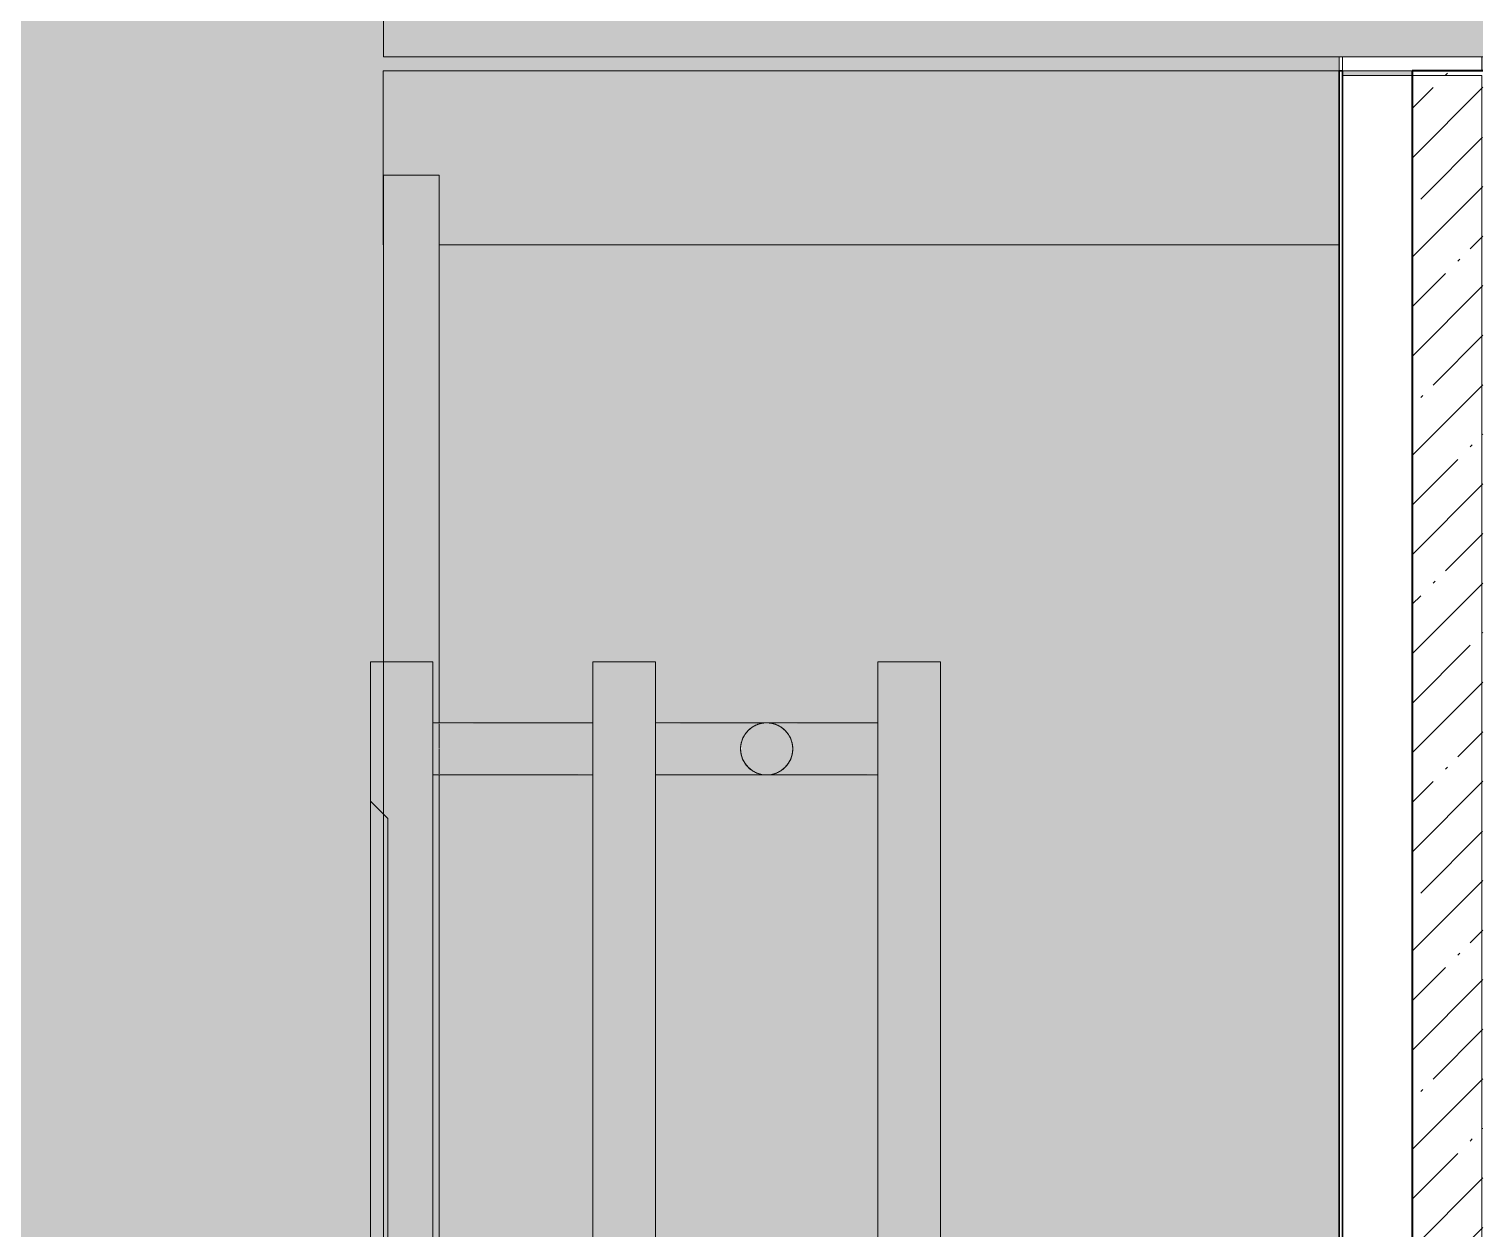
# Model space of a CAD drawing. Header units: millimetres. Extents: x 54605 to 109624, y -2609 to 12445.
# Drawn here: x 90487.8 to 90906, y 8867 to 9212 of the extents above; entities that cross this region are included whole.
import ezdxf

# ---------------------------------------------------------------- set-up
doc = ezdxf.new("R2010")
doc.units = ezdxf.units.MM
for name, color, linetype, lineweight, true_color in [('A-WALL-7', 7, 'Continuous', 40, 0x3c3c3c), ('A-WALL-FNSH-3', 7, 'Continuous', 30, 0x3c3c3c), ('I-WALL-1', 7, 'Continuous', 9, 0x787878)]:
    doc.layers.add(name, color=color, linetype=linetype, lineweight=lineweight, true_color=true_color)
for name, color, linetype, lineweight in [('A-WALL-PATT', 7, 'Continuous', 9), ('I-WALL', 7, 'Continuous', 9), ('M-EQPM', 7, 'Continuous', 9), ('Знаки', 7, 'Continuous', 9), ('Знаки-1', 7, 'Continuous', 18)]:
    doc.layers.add(name, color=color, linetype=linetype, lineweight=lineweight)
doc.layers.add('M-EQPM-1', color=7, linetype='Continuous', lineweight=9, true_color=0xe6e6e6, transparency=0.7)

# ---------------------------------------------------------------- blocks, each defined once
blk = doc.blocks.new('radiator_prado_classic_z_tip_30_po exemplyaru - Classic Z Тип 30-500-30677900-Развертка 3_07-2')
at = {"layer": 'M-EQPM-1'}
h = blk.add_hatch(color=256, dxfattribs=at)
h.paths.add_polyline_path([(-419.6999999980766, 8530.000000000007), (-415.9354336523126, 8530.000000000018), (-415.9354336523126, 8573.76456634575), (-419.6999999980766, 8569.999999999989), (-419.6999999980766, 8545.867729720401)])
h.paths.add_polyline_path([(-415.9354336523126, 8986.235433654243), (-415.9354336523126, 9030.000000000007), (-419.6999999980766, 9030.000000000007), (-419.6999999980766, 8990.000000000005)])
for points in [[(-401.6999999980764, 8530.000000000018), (-401.6999999980764, 9030.000000000007), (-415.9354336523126, 9030.000000000007), (-415.9354336523126, 8986.235433654243), (-414.6999999980756, 8985.00000000001), (-414.6999999980756, 8574.999999999989), (-415.9354336523126, 8573.76456634575), (-415.9354336523126, 8530.000000000018)], [(-337.6999999980779, 8530.000000000018), (-337.6999999980779, 9030.000000000007), (-355.6999999980911, 9030.000000000007), (-355.6999999980911, 8530.000000000018)], [(-263.015111312483, 8530.000000000018), (-255.6999999980792, 8530.000000000018), (-255.6999999980792, 9030.000000000007), (-273.6999999980903, 9030.000000000007), (-273.6999999980903, 8530.000000000018)], [(-399.9354336523119, 9005.000000000011), (-399.9354336523119, 9012.500000000011), (-401.6999999980764, 9012.24444369718), (-401.6999999980764, 9005.000000000013)], [(-399.9354336523119, 8997.500000000011), (-399.9354336523119, 9005.000000000011), (-401.6999999980764, 9005.000000000011), (-401.6999999980764, 8997.500000000011)], [(-298.4677369518104, 9003.029450469132), (-298.3570988474619, 9003.806715768678), (-298.4637414885278, 9003.05885716174)], [(-300.3419880753688, 8999.767999987644), (-299.8893678978508, 9000.332323635685), (-300.2869237911882, 8999.839761159927)], [(-419.6999999980766, 8569.999999999989), (-415.9354336523126, 8573.76456634575), (-415.9354336523126, 8986.235433654243), (-419.6999999980766, 8990.000000000005), (-419.6999999980766, 8576.149921676033)], [(-415.9354336523126, 8573.76456634575), (-414.6999999980756, 8574.999999999989), (-414.6999999980756, 8985.00000000001), (-415.9354336523126, 8986.235433654243), (-415.9354336523126, 8576.149921676033)]]:
    blk.add_hatch(color=256, dxfattribs=at).paths.add_polyline_path(points)
h = blk.add_hatch(color=256, dxfattribs=at)
h.paths.add_polyline_path([(-305.6999999980765, 9012.500000000013), (-337.6999999980779, 9012.24444369718), (-337.6999999980779, 9005.000000000011), (-313.199999998077, 9005.000000000011), (-312.6562246530332, 9007.648964906872), (-311.7252652487564, 9009.380415278072), (-310.3740755508749, 9010.812199094189), (-309.1196769845169, 9011.632014800576), (-307.4368168522686, 9012.271343723305), (-307.1401995487099, 9012.360422899164)])
h.paths.add_polyline_path([(-307.6411428363474, 9005.000000000011), (-273.6999999980903, 9005.000000000011), (-273.6999999980903, 9012.500000000013), (-307.6411428363474, 9012.209981186292), (-309.6256262971717, 9011.360427729302), (-311.1426037052454, 9010.121757852537), (-312.2736229208802, 9008.560647449678), (-312.944443695245, 9006.880899687703), (-312.9281126358961, 9005.000000000011), (-308.5948919427101, 9005.000000000011)])
h.paths.add_polyline_path([(-399.9354336523119, 9005.000000000011), (-355.6999999980911, 9005.000000000011), (-355.6999999980911, 9012.500000000011), (-399.9354336523119, 9012.24444369718), (-399.9354336523119, 9005.074462507071)])
h = blk.add_hatch(color=256, dxfattribs=at)
h.paths.add_polyline_path([(-298.4677369518104, 9006.970549530888), (-298.4718873602569, 9007.001096623115), (-298.4718873602569, 9006.980569503248)])
h.paths.add_polyline_path([(-299.2070879636183, 9008.752969391107), (-299.8893678978508, 9009.667676364337), (-299.2085776953377, 9008.754910847281)])
h = blk.add_hatch(color=256, dxfattribs=at)
h.paths.add_polyline_path([(-399.9354336523119, 8997.500000000011), (-355.6999999980911, 8997.755556302844), (-355.6999999980911, 9005.000000000011), (-399.9354336523119, 9004.925537492953), (-399.9354336523119, 8997.745753127812)])
h.paths.add_polyline_path([(-305.6999999980787, 8997.500000000011), (-273.6999999980903, 8997.755556302844), (-273.6999999980903, 9005.000000000011), (-337.6999999980779, 9005.000000000011), (-337.6999999980779, 8997.500000000013), (-307.0241753441007, 8997.500000000011)])
h.paths.add_polyline_path([(-312.9322630443448, 9003.029450469136), (-312.944443695245, 9003.05885716174), (-312.9362585076273, 9003.05885716174)])
h.paths.add_polyline_path([(-311.0580119207842, 8999.767999987644), (-311.7252652487543, 9000.619584721951), (-311.1130762049669, 8999.839761159927)])
at = {"layer": 'M-EQPM'}
for p, q in [((-419.6999999980786, 9029.999999999996), (-401.6999999980786, 9029.999999999996)), ((-415.9354336523138, 9029.999999999996), (-419.6999999980786, 9029.999999999996)), ((-419.6999999980786, 8529.999999999996), (-419.6999999980786, 9029.999999999996)), ((-419.6999999980786, 9029.999999999996), (-419.6999999980786, 8989.999999999996)), ((-401.6999999980786, 9029.999999999996), (-401.6999999980786, 8529.999999999996)), ((-337.6999999981006, 9029.999999999996), (-355.6999999981006, 9029.999999999996)), ((-355.6999999980918, 9029.999999999996), (-337.6999999980791, 9029.999999999996)), ((-355.6999999981006, 9012.500000000002), (-355.6999999981006, 9029.999999999996)), ((-355.6999999980918, 8529.999999999996), (-355.6999999980918, 9029.999999999996)), ((-337.6999999981006, 9012.500000000002), (-337.6999999981006, 9029.999999999996)), ((-337.6999999980791, 9029.999999999996), (-337.6999999980791, 8529.999999999996)), ((-255.6999999980987, 9029.999999999996), (-273.6999999980987, 9029.999999999996)), ((-273.6999999980899, 9029.999999999996), (-255.6999999980798, 9029.999999999996)), ((-273.6999999980987, 9012.500000000002), (-273.6999999980987, 9029.999999999996)), ((-273.6999999980899, 8529.999999999996), (-273.6999999980899, 9029.999999999996)), ((-255.6999999980808, 8529.999999999996), (-255.6999999980808, 9029.999999999996)), ((-255.6999999980798, 9029.999999999996), (-255.6999999980798, 8529.999999999996)), ((-355.6999999980911, 9012.500000000011), (-401.6999999980764, 9012.500000000011)), ((-401.6999999980786, 9012.500000000002), (-401.6999999980787, 9010.303300858901)), ((-401.6999999980786, 9005), (-401.6999999980786, 9012.500000000002)), ((-401.6999999980787, 9010.303300858901), (-401.6999999980787, 9008.75)), ((-355.6999999980998, 9012.500000000013), (-399.9354336523119, 9012.500000000013)), ((-355.699999998092, 9012.500000000002), (-355.699999998092, 9012.24444369717)), ((-355.6999999980919, 9005.000000000002), (-355.699999998092, 9012.500000000002)), ((-355.6999999981002, 9012.500000000002), (-355.6999999981003, 9005.000000000002)), ((-355.6999999981002, 9012.24444369717), (-355.6999999981002, 9012.500000000002)), ((-355.699999998092, 9012.24444369717), (-355.6999999980921, 9005)), ((-355.6999999981002, 9005.000000000002), (-355.6999999981002, 9012.24444369717)), ((-355.6999999981006, 8997.755556302833), (-355.6999999981006, 9012.24444369717)), ((-273.6999999980903, 9012.500000000011), (-337.6999999980779, 9012.500000000011)), ((-273.6999999980968, 9012.500000000013), (-337.6999999980779, 9012.500000000013)), ((-337.69999999808, 9006.941142838272), (-337.69999999808, 9012.500000000002)), ((-337.69999999808, 9012.500000000002), (-337.69999999808, 9005.000000000002)), ((-337.6999999981001, 9006.941142838272), (-337.6999999981001, 9012.500000000002)), ((-337.6999999981001, 9012.500000000002), (-337.6999999981, 9005.000000000002)), ((-337.6999999981006, 8997.755556302833), (-337.6999999981006, 9012.24444369717)), ((-273.6999999980901, 9012.500000000002), (-273.6999999980902, 9005)), ((-273.69999999809, 9005.000000000002), (-273.6999999980901, 9012.500000000002)), ((-273.6999999980983, 9012.500000000002), (-273.6999999980983, 9012.24444369717)), ((-273.6999999980983, 9005.000000000002), (-273.6999999980983, 9012.500000000002)), ((-273.6999999980983, 9012.24444369717), (-273.6999999980983, 9011.495190528387)), ((-273.6999999980987, 8997.755556302833), (-273.6999999980987, 9012.24444369717)), ((-273.6999999980983, 9011.495190528385), (-273.6999999980983, 9010.303300858901)), ((-273.6999999980983, 9010.303300858901), (-273.6999999980983, 9008.750000000004)), ((-401.6999999980787, 9008.75), (-401.6999999980787, 9005)), ((-401.6999999980787, 9005), (-401.6999999980786, 8998.504809471617)), ((-401.6999999980786, 8997.500000000002), (-401.6999999980786, 9005)), ((-355.6999999980922, 9005), (-355.6999999980922, 9003.058857161732)), ((-355.6999999980922, 8997.500000000002), (-355.6999999980921, 9005)), ((-355.6999999981004, 9005.000000000002), (-355.6999999981003, 8997.500000000002)), ((-355.6999999981003, 8999.696699141103), (-355.6999999981003, 9005.000000000002)), ((-337.69999999808, 9005), (-337.69999999808, 9006.94114283827)), ((-337.6999999981001, 9005.000000000002), (-337.6999999981001, 9006.94114283827)), ((-337.6999999980796, 8999.696699141103), (-337.6999999980796, 9005)), ((-337.6999999980796, 9005.000000000002), (-337.6999999980796, 9003.058857161732)), ((-337.6999999980997, 8997.500000000002), (-337.6999999980997, 9005.000000000002)), ((-337.6999999980996, 9005.000000000002), (-337.6999999980997, 8997.500000000002)), ((-273.6999999980983, 9008.750000000002), (-273.6999999980983, 9005.000000000002)), ((-273.6999999980903, 9005), (-273.6999999980903, 8997.500000000002)), ((-273.6999999980903, 8997.500000000002), (-273.6999999980903, 9005)), ((-273.6999999980985, 9005.000000000002), (-273.6999999980985, 9003.058857161734)), ((-273.6999999980985, 8997.500000000002), (-273.6999999980985, 9005.000000000002)), ((-355.6999999980922, 9003.058857161732), (-355.6999999980922, 8997.500000000002)), ((-337.6999999980796, 9003.058857161732), (-337.6999999980796, 9001.250000000002)), ((-337.6999999980796, 9001.250000000002), (-337.6999999980796, 8999.696699141103)), ((-273.6999999980985, 9003.058857161732), (-273.6999999980985, 8997.500000000002)), ((-401.6999999980786, 8998.504809471617), (-401.6999999980786, 8997.755556302833)), ((-401.6999999980786, 8997.755556302833), (-401.6999999980786, 8997.500000000002)), ((-401.6999999980764, 8997.500000000011), (-355.6999999980911, 8997.500000000011)), ((-399.9354336523119, 8997.500000000013), (-355.6999999980998, 8997.500000000013)), ((-355.6999999981003, 8998.504809471619), (-355.6999999981003, 8999.696699141103)), ((-355.6999999981003, 8997.500000000002), (-355.6999999981003, 8998.504809471617)), ((-355.6999999981006, 8562.499999999996), (-355.6999999981006, 8997.500000000002)), ((-337.6999999980796, 8998.504809471617), (-337.6999999980796, 8999.696699141099)), ((-337.6999999980796, 8999.696699141103), (-337.6999999980796, 8998.504809471619)), ((-337.6999999980796, 8997.500000000002), (-337.6999999980796, 8998.504809471617)), ((-337.6999999980796, 8998.504809471619), (-337.6999999980796, 8997.755556302833)), ((-337.6999999980796, 8997.755556302833), (-337.6999999980796, 8997.500000000002)), ((-337.6999999980779, 8997.500000000011), (-273.6999999980903, 8997.500000000011)), ((-337.6999999980779, 8997.500000000013), (-273.6999999980968, 8997.500000000013)), ((-337.6999999981006, 8562.499999999996), (-337.6999999981006, 8997.500000000002)), ((-273.6999999980987, 8562.499999999996), (-273.6999999980987, 8997.500000000002)), ((-419.6999999980786, 8569.99999999998), (-419.6999999980786, 8989.999999999996)), ((-419.6999999980786, 8989.999999999996), (-419.6999999980786, 8569.99999999998)), ((-419.6999999980786, 8569.99999999998), (-419.6999999980786, 8989.999999999996)), ((-419.6999999980786, 8989.999999999996), (-419.6999999980786, 8569.99999999998)), ((-419.6999999980786, 8569.99999999998), (-419.6999999980786, 8989.999999999996)), ((-419.6999999980786, 8989.999999999996), (-419.6999999980786, 8569.99999999998)), ((-419.6999999980786, 8569.99999999998), (-419.6999999980786, 8989.999999999996)), ((-419.6999999980786, 8989.999999999996), (-419.6999999980786, 8569.99999999998)), ((-419.6999999980786, 8569.99999999998), (-419.6999999980786, 8989.999999999996)), ((-419.6999999980786, 8989.999999999996), (-419.6999999980786, 8569.99999999998)), ((-419.6999999980786, 8569.99999999998), (-419.6999999980786, 8989.999999999996)), ((-419.6999999980786, 8989.999999999996), (-419.6999999980786, 8569.99999999998)), ((-419.6999999980786, 8569.99999999998), (-419.6999999980786, 8989.999999999996)), ((-419.6999999980786, 8989.999999999996), (-419.6999999980786, 8569.99999999998)), ((-419.6999999980786, 8569.99999999998), (-419.6999999980786, 8989.999999999996)), ((-419.6999999980786, 8989.999999999996), (-419.6999999980786, 8569.99999999998)), ((-419.6999999980786, 8569.99999999998), (-419.6999999980786, 8989.999999999996)), ((-419.6999999980786, 8989.999999999996), (-419.6999999980786, 8569.99999999998)), ((-419.6999999980786, 8569.99999999998), (-419.6999999980786, 8989.999999999996)), ((-419.6999999980786, 8989.999999999996), (-419.6999999980786, 8569.99999999998)), ((-419.6999999980786, 8569.99999999998), (-419.6999999980786, 8989.999999999996)), ((-419.6999999980786, 8989.999999999996), (-419.6999999980786, 8569.99999999998)), ((-419.6999999980786, 8569.99999999998), (-419.6999999980786, 8989.999999999996)), ((-419.6999999980786, 8989.999999999996), (-419.6999999980786, 8569.99999999998)), ((-419.6999999980786, 8569.99999999998), (-419.6999999980786, 8989.999999999996)), ((-419.6999999980786, 8989.999999999996), (-419.6999999980786, 8569.99999999998)), ((-419.6999999980786, 8569.99999999998), (-419.6999999980786, 8989.999999999996)), ((-419.6999999980786, 8989.999999999996), (-419.6999999980786, 8569.99999999998)), ((-419.6999999980786, 8989.999999999996), (-419.6999999980786, 8569.999999999978)), ((-419.6999999980767, 8989.999999999996), (-414.6999999980767, 8984.999999999995)), ((-419.6999999980767, 8989.999999999996), (-414.6999999980767, 8984.999999999995)), ((-419.6999999980767, 8989.999999999996), (-414.6999999980767, 8984.999999999996)), ((-419.6999999980767, 8989.999999999996), (-414.6999999980767, 8984.999999999996)), ((-419.6999999980767, 8989.999999999996), (-414.6999999980767, 8984.999999999996)), ((-419.6999999980767, 8989.999999999996), (-414.6999999980767, 8984.999999999996)), ((-419.6999999980767, 8989.999999999996), (-414.6999999980767, 8984.999999999996)), ((-419.6999999980767, 8989.999999999996), (-414.6999999980767, 8984.999999999996)), ((-419.6999999980767, 8989.999999999996), (-414.6999999980767, 8984.999999999996)), ((-419.6999999980767, 8989.999999999996), (-414.6999999980767, 8984.999999999996)), ((-419.6999999980767, 8989.999999999996), (-414.6999999980767, 8984.999999999996)), ((-419.6999999980767, 8989.999999999996), (-414.6999999980767, 8984.999999999996)), ((-419.6999999980767, 8989.999999999996), (-414.6999999980767, 8984.999999999996)), ((-419.6999999980767, 8989.999999999996), (-414.6999999980767, 8984.999999999996)), ((-419.6999999980767, 8989.999999999996), (-415.9354336523153, 8986.235433654234)), ((-419.6999999980767, 8989.999999999996), (-414.6999999980767, 8984.999999999996)), ((-419.6999999980767, 8989.999999999996), (-414.6999999980767, 8984.999999999996)), ((-419.6999999980767, 8989.999999999996), (-414.6999999980767, 8984.999999999996)), ((-419.6999999980767, 8989.999999999996), (-414.6999999980767, 8984.999999999996)), ((-419.6999999980767, 8989.999999999996), (-414.6999999980767, 8984.999999999996)), ((-419.6999999980767, 8989.999999999996), (-414.6999999980767, 8984.999999999996)), ((-419.6999999980767, 8989.999999999996), (-415.9354336523153, 8986.235433654234)), ((-419.6999999980767, 8989.999999999996), (-415.9354336523153, 8986.235433654234)), ((-419.6999999980767, 8989.999999999996), (-415.9354336523153, 8986.235433654234)), ((-419.6999999980767, 8989.999999999996), (-415.9354336523153, 8986.235433654234)), ((-419.6999999980767, 8989.999999999996), (-415.9354336523153, 8986.235433654234)), ((-419.6999999980767, 8989.999999999996), (-415.9354336523153, 8986.235433654234)), ((-419.6999999980767, 8989.999999999996), (-415.9354336523153, 8986.235433654234)), ((-414.6999999980767, 8574.99999999998), (-414.6999999980767, 8984.999999999995)), ((-414.6999999980767, 8984.999999999995), (-414.6999999980767, 8574.99999999998)), ((-414.6999999980767, 8574.99999999998), (-414.6999999980767, 8984.999999999996)), ((-414.6999999980767, 8984.999999999996), (-414.6999999980767, 8574.99999999998)), ((-414.6999999980767, 8574.99999999998), (-414.6999999980767, 8984.999999999996)), ((-414.6999999980767, 8984.999999999996), (-414.6999999980767, 8574.99999999998)), ((-414.6999999980767, 8574.99999999998), (-414.6999999980767, 8984.999999999996)), ((-414.6999999980767, 8984.999999999996), (-414.6999999980767, 8574.99999999998)), ((-414.6999999980767, 8574.99999999998), (-414.6999999980767, 8984.999999999996)), ((-414.6999999980767, 8984.999999999996), (-414.6999999980767, 8574.99999999998)), ((-414.6999999980767, 8574.99999999998), (-414.6999999980767, 8984.999999999996)), ((-414.6999999980767, 8984.999999999996), (-414.6999999980767, 8574.99999999998)), ((-414.6999999980767, 8574.99999999998), (-414.6999999980767, 8984.999999999996)), ((-414.6999999980767, 8984.999999999996), (-414.6999999980767, 8574.99999999998)), ((-414.6999999980767, 8574.99999999998), (-414.6999999980767, 8984.999999999996)), ((-414.6999999980767, 8984.999999999996), (-414.6999999980767, 8574.99999999998)), ((-414.6999999980767, 8574.99999999998), (-414.6999999980767, 8984.999999999996)), ((-414.6999999980767, 8984.999999999996), (-414.6999999980767, 8574.99999999998)), ((-414.6999999980767, 8574.99999999998), (-414.6999999980767, 8984.999999999996)), ((-414.6999999980767, 8984.999999999996), (-414.6999999980767, 8574.99999999998))]:
    blk.add_line(p, q, dxfattribs=at)
for centre, radius, start, end in [((-305.6999999980783, 9005.000000000002), 7.500000000000057, 0, 180), ((-305.6999999980888, 9005.000000000002), 7.500000000000052, 136.3815290643485, 149.9370450517841), ((-305.6999999980888, 9005.000000000002), 7.49999999999998, 121.6959975729556, 134.999999999895), ((-305.6999999980888, 9005.000000000002), 7.500000000000003, 117.2607869163901, 119.9999999999113), ((-305.6999999980888, 9005.000000000002), 7.499999999999988, 107.5091275207662, 117.2607869163866), ((-305.6999999980888, 9005.000000000002), 7.499999999999988, 90, 107.5091275207689), ((-305.6999999980888, 9005.000000000002), 7.499999999999886, 72.4908724795822, 89.9999999999175), ((-305.6999999980888, 9005.000000000002), 7.500000000000012, 62.7392130829452, 72.49087247958153), ((-305.6999999980888, 9005.000000000002), 7.500000000000006, 60.00000000001356, 62.73921308294709), ((-305.6999999980888, 9005.000000000002), 7.500000000000049, 45.0000000000025, 58.30400242754972), ((-305.6999999980888, 9005.000000000002), 7.500000000000012, 30.06295494821424, 43.61847093565966), ((-305.6999999980888, 9005.000000000002), 7.500000000000853, 164.9999999999994, 180.0000000000074), ((-305.6999999980783, 9005.000000000002), 7.499999999999943, 180, 0), ((-305.6999999980888, 9005.000000000002), 7.49999999999998, 180.0000000000135, 195.0000000000087), ((-305.6999999980888, 9005.000000000002), 7.500000000000019, 150.0000000000124, 164.502831516208), ((-305.6999999980888, 9005.000000000002), 7.500000000000004, 15.49716848379455, 29.99999999999102), ((-305.6999999980888, 9005.000000000002), 7.499999999999995, 0, 14.99999999999319), ((-305.6999999980888, 9005.000000000002), 7.499999999999091, 345.0000000000113, 359.9999999999927), ((-305.6999999980888, 9005.000000000002), 7.500000000000004, 195.4971684837948, 210.0000000000049), ((-305.6999999980888, 9005.000000000002), 7.499999999999993, 210.0629549482138, 221.0995008325295), ((-305.6999999980888, 9005.000000000002), 7.499999999999981, 321.1426427297391, 329.9370450517887), ((-305.6999999980888, 9005.000000000002), 7.49999999999998, 330.0000000000057, 344.5028315162117), ((-305.6999999980888, 9005.000000000002), 7.49999999999998, 225.0000000001082, 238.3040024271047), ((-305.6999999980888, 9005.000000000002), 7.500000000000024, 240.0000000000919, 242.7392130836894), ((-305.6999999980888, 9005.000000000002), 7.500000000000025, 242.7392130836903, 252.4908724790699), ((-305.6999999980888, 9005.000000000002), 7.500000000000007, 252.4908724790666, 287.5091275204887), ((-305.6999999980888, 9005.000000000002), 7.49999999999999, 287.5091275204884, 297.2607869169483), ((-305.6999999980888, 9005.000000000002), 7.500000000000025, 297.2607869169436, 299.9999999999995), ((-305.6999999980888, 9005.000000000002), 7.50000000000002, 301.6959975724668, 314.9999999999995)]:
    blk.add_arc(centre, radius, start, end, dxfattribs=at)
for points in [[(-311.1426037052474, 9010.160238840084), (-311.2394842925779, 9010.058055657568), (-311.429424942012, 9009.84617378153), (-311.7001204113504, 9009.506944412444), (-311.9557385628933, 9009.14517776056), (-312.1149167307696, 9008.888730276507), (-312.1914223008165, 9008.756519198343)], [(-311.1423508796724, 9010.160505487036), (-311.238280088559, 9010.058322242503), (-311.4266556457981, 9009.846434437497), (-311.700788835031, 9009.50717620352), (-311.9593989395338, 9009.145388418652), (-312.1160601632542, 9008.888941756446), (-312.1912919258334, 9008.756744482767)], [(-307.1401870143769, 9012.360425351711), (-307.6165890354832, 9012.267077683759), (-308.0902191730459, 9012.126609328181), (-308.5530815200495, 9011.936131906838)], [(-305.6999999980888, 9012.500000000002), (-306.1846110886208, 9012.500000000002), (-306.6637849932706, 9012.453773019668), (-307.1401870143769, 9012.360425351711)], [(-304.2598129818006, 9012.360425351711), (-304.7362185129776, 9012.453771747993), (-305.2153889075569, 9012.500000000002), (-305.6999999980888, 9012.500000000002)], [(-302.8469184761281, 9011.936131906838), (-303.3097667828487, 9012.126614414881), (-303.7834074506235, 9012.267078955432), (-304.2598129818006, 9012.360425351711)], [(-299.2087080703441, 9008.756744482767), (-299.2839397945137, 9008.888941770361), (-299.4406008083602, 9009.145388508603), (-299.6992120877535, 9009.507175867817), (-299.9733408922345, 9009.84643569036), (-300.161727358885, 9010.058319542959), (-300.257649116505, 9010.160505487036)], [(-299.20857769534, 9008.756519198345), (-299.2850832823846, 9008.888730290404), (-299.4442615431379, 9009.145177850392), (-299.6998791747478, 9009.506944077184), (-299.9705765845027, 9009.84617503274), (-300.1605124061148, 9010.058052961582), (-300.257396290909, 9010.160238840084)], [(-312.1914223008165, 9008.756519198343), (-312.2679278708634, 9008.62430812018), (-312.4147719831747, 9008.35191129158), (-312.6133014837428, 9007.921077938869), (-312.7869786723144, 9007.470534880309), (-312.8843412701929, 9007.159196096229), (-312.9281126358981, 9007.001096623104)], [(-312.1912919258334, 9008.756744482767), (-312.2665236884126, 9008.624547209089), (-312.4107895150089, 9008.352204776582), (-312.6122686050949, 9007.921510331407), (-312.7891932155873, 9007.471098571914), (-312.8854567229377, 9007.159789166823), (-312.9279491793922, 9007.001686946678)], [(-298.4720508167854, 9007.001686946678), (-298.5145432730416, 9007.159789166895), (-298.6108067793106, 9007.471098572378), (-298.7877313958591, 9007.921510329677), (-298.9892104633427, 9008.35220478304), (-299.1334763461745, 9008.624547195173), (-299.2087080703441, 9008.756744482767)], [(-298.4718873602584, 9007.001096623104), (-298.5156587260514, 9007.1591960963), (-298.6130213244084, 9007.470534880773), (-298.7866985103, 9007.92107793714), (-298.9852280208705, 9008.35191129803), (-299.1320721082954, 9008.624308106282), (-299.20857769534, 9008.756519198345)], [(-312.928112635898, 9002.9989033769), (-312.8843412701051, 9002.840803903704), (-312.7869786717481, 9002.529465119229), (-312.6133014858564, 9002.078922062863), (-312.414771975286, 9001.648088701973), (-312.267927887861, 9001.37569189372), (-312.1914223008164, 9001.243480801659)], [(-312.9279491793924, 9002.998313053326), (-312.8854567231361, 9002.840210833108), (-312.7891932168673, 9002.528901427624), (-312.6122686003187, 9002.078489670324), (-312.4107895328353, 9001.647795216964), (-312.2665236500034, 9001.375452804828), (-312.1912919258338, 9001.243255517236)], [(-312.1914223008164, 9001.243480801659), (-312.1149167137718, 9001.1112697096), (-311.9557384530183, 9000.854822149611), (-311.7001208214086, 9000.49305592282), (-311.4294234116535, 9000.153824967261), (-311.2394875900414, 8999.94194703842), (-311.1426037052472, 8999.839761159918)], [(-312.1912919258338, 9001.243255517236), (-312.1160602016642, 9001.11105822964), (-311.9593991878177, 9000.854611491399), (-311.7007879084244, 9000.492824132187), (-311.4266591039434, 9000.153564309641), (-311.2382726372931, 8999.941680457045), (-311.1423508796731, 8999.839494512966)], [(-300.2573962909094, 8999.839761159918), (-300.1605157035789, 8999.941944342434), (-299.9705750541448, 9000.153826218473), (-299.6998795848062, 9000.493055587558), (-299.4442614332634, 9000.854822239444), (-299.285083265387, 9001.111269723497), (-299.2085776953401, 9001.243480801659)], [(-299.2087080703438, 9001.243255517236), (-299.1334763077647, 9001.375452790913), (-298.9892104811683, 9001.647795223422), (-298.7877313910826, 9002.078489668595), (-298.6108067805901, 9002.528901428088), (-298.5145432732398, 9002.84021083318), (-298.4720508167853, 9002.998313053324)], [(-299.2085776953401, 9001.243480801659), (-299.1320721252931, 9001.375691879823), (-298.9852280129818, 9001.648088708422), (-298.7866985124138, 9002.078922061135), (-298.613021323842, 9002.529465119693), (-298.5156587259636, 9002.840803903775), (-298.4718873602584, 9002.9989033769)], [(-308.5530815200505, 8998.063868093164), (-308.09023321333, 8997.87338558512), (-307.6165925455555, 8997.73292104457), (-307.1401870143784, 8997.63957464829)], [(-307.1401870143784, 8997.63957464829), (-306.6637814832013, 8997.546228252011), (-306.1846110886216, 8997.500000000002), (-305.6999999980888, 8997.500000000002)], [(-305.6999999980888, 8997.500000000002), (-305.2153889075558, 8997.500000000002), (-304.7362150029052, 8997.546226980336), (-304.2598129817989, 8997.63957464829)], [(-304.2598129817989, 8997.63957464829), (-303.7834109606925, 8997.732922316245), (-303.3097808231304, 8997.873390671823), (-302.8469184761271, 8998.063868093164)], [(-300.2576491165046, 8999.839494512966), (-300.1617199076181, 8999.941677757499), (-300.0675321289986, 9000.047621660004), (-299.9747493748167, 9000.15713665025)]]:
    blk.add_open_spline(points, degree=3, dxfattribs=at)
for points, knots in [([(-305.6999999980783, 9012.500000000002), (-306.178298646755, 9012.500000000002), (-307.1460364159156, 9012.407561440525), (-308.3265242913373, 9012.056320534324), (-309.128325438767, 9011.679151300348), (-309.574650450411, 9011.425518641978), (-309.9050909927557, 9011.214442577757), (-310.2284996901884, 9010.982973742357), (-310.5427417008913, 9010.731718579329), (-310.8481414180297, 9010.45927287663), (-311.0457231179171, 9010.262422022603), (-311.1426037052474, 9010.160238840084)], [0, 0, 0, 0, 0.1428571428571428, 0.2857142857142857, 0.3571428571428571, 0.3928571428571428, 0.4285714285714285, 0.4642857142857143, 0.5, 0.5357142857142857, 0.5714285714285714, 0.5714285714285714, 0.5714285714285714, 0.5714285714285714]), ([(-309.903609602278, 9011.211253198477), (-310.011875157876, 9011.137504985007), (-310.2264102956239, 9010.98320817188), (-310.5433714740683, 9010.731970032833), (-310.7953240214651, 9010.508898901711), (-310.9395112585165, 9010.368568394953), (-310.9842533931797, 9010.323803530231)], [0.4285714285714285, 0.4285714285714285, 0.4285714285714285, 0.4285714285714285, 0.4642857142857143, 0.5, 0.5357142857142857, 0.5520144545897916, 0.5520144545897916, 0.5520144545897916, 0.5520144545897916]), ([(-308.5530815200495, 9011.936131906838), (-308.7845126935514, 9011.840893196168), (-309.1276215323444, 9011.679281730498), (-309.5768169620354, 9011.4256974527), (-309.7953440466799, 9011.285001411947), (-309.903609602278, 9011.211253198477)], [0.2857142857142857, 0.2857142857142857, 0.2857142857142857, 0.2857142857142857, 0.3571428571428571, 0.3928571428571428, 0.4285714285714285, 0.4285714285714285, 0.4285714285714285, 0.4285714285714285]), ([(-300.257396290909, 9010.160238840084), (-300.3542801757031, 9010.262424718589), (-300.5518798932677, 9010.45929030376), (-300.9589450303455, 9010.822441285938), (-301.3846493448219, 9011.143991655988), (-301.8253703216336, 9011.425535628217), (-302.2716627131916, 9011.679141616603), (-303.073484248175, 9012.056327519322), (-304.253960473566, 9012.407558900524), (-305.2217013494015, 9012.500000000002), (-305.6999999980783, 9012.500000000002)], [0.4285714285714285, 0.4285714285714285, 0.4285714285714285, 0.4285714285714285, 0.4642857142857143, 0.5, 0.5714285714285714, 0.6071428571428571, 0.6428571428571428, 0.7142857142857143, 0.8571428571428571, 1, 1, 1, 1]), ([(-301.4963903938998, 9011.211253198477), (-301.6047599353433, 9011.284963738568), (-301.8231360869462, 9011.425714461355), (-302.2724052281225, 9011.679272033974), (-302.6154943227677, 9011.840890652817), (-302.8469184761281, 9011.936131906838)], [0.5714285714285714, 0.5714285714285714, 0.5714285714285714, 0.5714285714285714, 0.6071428571428571, 0.6428571428571428, 0.7142857142857143, 0.7142857142857143, 0.7142857142857143, 0.7142857142857143]), ([(-300.4157328205533, 9010.323808523517), (-300.4604733869731, 9010.368573956404), (-300.6046691082111, 9010.5089013894), (-300.8700882418147, 9010.74365031994), (-301.0948363728153, 9010.921240577425), (-301.2153840140934, 9011.011103055751)], [0.4479855454102084, 0.4479855454102084, 0.4479855454102084, 0.4479855454102084, 0.4642857142857143, 0.5, 0.5403348862937792, 0.5403348862937792, 0.5403348862937792, 0.5403348862937792]), ([(-312.9279491793922, 9007.001686946678), (-312.9704416358467, 9006.843584726534), (-313.0441479543143, 9006.522485251044), (-313.1545268554127, 9005.861326486884), (-313.1933753978779, 9005.34751703346), (-313.1999999980888, 9005.000000000002)], [0.8571428571428571, 0.8571428571428571, 0.8571428571428571, 0.8571428571428571, 0.8928571428571428, 0.9285714285714286, 1, 1, 1, 1]), ([(-312.9281126358981, 9007.001096623104), (-312.9718840016033, 9006.842997149979), (-313.0496068665456, 9006.521938041562), (-313.1637652145304, 9005.86093015325), (-313.1999999980783, 9005.347334545708), (-313.1999999980782, 9005.000000000002)], [0.8571428571428571, 0.8571428571428571, 0.8571428571428571, 0.8571428571428571, 0.8928571428571428, 0.9285714285714286, 1, 1, 1, 1]), ([(-313.1999999980782, 9005.000000000002), (-313.1999999980782, 9004.652665454296), (-313.1637652145542, 9004.139069846771), (-313.0496068665057, 9003.478061958409), (-312.971884001691, 9003.157002850096), (-312.928112635898, 9002.9989033769)], [0, 0, 0, 0, 0.07142857142857142, 0.1071428571428571, 0.1428571428571428, 0.1428571428571428, 0.1428571428571428, 0.1428571428571428]), ([(-313.1999999980888, 9005.000000000002), (-313.1933753978779, 9004.652482966543), (-313.1545268553588, 9004.13867351314), (-313.0441479544046, 9003.477514748925), (-312.9704416356486, 9003.156415273543), (-312.9279491793924, 9002.998313053326)], [0, 0, 0, 0, 0.07142857142857142, 0.1071428571428571, 0.1428571428571428, 0.1428571428571428, 0.1428571428571428, 0.1428571428571428]), ([(-298.1999999980888, 9005.000000000002), (-298.2066245982998, 9005.34751703346), (-298.2454731408189, 9005.861326486864), (-298.3558520417733, 9006.522485251078), (-298.4295583605292, 9006.84358472646), (-298.4720508167854, 9007.001686946678)], [0, 0, 0, 0, 0.07142857142857142, 0.1071428571428571, 0.1428571428571428, 0.1428571428571428, 0.1428571428571428, 0.1428571428571428]), ([(-298.4720508167853, 9002.998313053324), (-298.4295583603309, 9003.15641527347), (-298.3558520418633, 9003.477514748958), (-298.2454731407649, 9004.13867351312), (-298.2066245982996, 9004.652482966543), (-298.1999999980888, 9005.000000000002)], [0.8571428571428571, 0.8571428571428571, 0.8571428571428571, 0.8571428571428571, 0.8928571428571428, 0.9285714285714286, 1, 1, 1, 1]), ([(-298.1999999980782, 9005.000000000002), (-298.1999999980782, 9005.347334545708), (-298.2362347816022, 9005.86093015323), (-298.3503931296507, 9006.521938041595), (-298.4281159944655, 9006.842997149906), (-298.4718873602584, 9007.001096623104)], [0, 0, 0, 0, 0.07142857142857142, 0.1071428571428571, 0.1428571428571428, 0.1428571428571428, 0.1428571428571428, 0.1428571428571428]), ([(-298.4718873602584, 9002.9989033769), (-298.4281159945533, 9003.157002850025), (-298.3503931296108, 9003.478061958442), (-298.2362347816263, 9004.139069846753), (-298.1999999980782, 9004.652665454296), (-298.1999999980783, 9005.000000000002)], [0.8571428571428571, 0.8571428571428571, 0.8571428571428571, 0.8571428571428571, 0.8928571428571428, 0.9285714285714286, 1, 1, 1, 1]), ([(-299.8629769716435, 9000.291734779656), (-299.8084993024992, 9000.358709586542), (-299.6643580980044, 9000.541582187167), (-299.4406010566436, 9000.854611581351), (-299.2839398329231, 9001.111058243558), (-299.2087080703438, 9001.243255517236)], [0.6215825743084546, 0.6215825743084546, 0.6215825743084546, 0.6215825743084546, 0.6428571428571428, 0.6785714285714286, 0.7142857142857143, 0.7142857142857143, 0.7142857142857143, 0.7142857142857143]), ([(-311.1426037052472, 8999.839761159918), (-311.045719820453, 8999.737575281413), (-310.8481201028883, 8999.540709696243), (-310.4410549658105, 8999.177558714064), (-310.015350651334, 8998.856008344015), (-309.5746296745222, 8998.574464371784), (-309.128337282964, 8998.320858383398), (-308.3265157479804, 8997.943672480682), (-307.1460395225866, 8997.592441099476), (-306.1782986467533, 8997.500000000002), (-305.6999999980783, 8997.500000000002)], [0.4285714285714285, 0.4285714285714285, 0.4285714285714285, 0.4285714285714285, 0.4642857142857143, 0.5, 0.5714285714285714, 0.6071428571428571, 0.6428571428571428, 0.7142857142857143, 0.8571428571428571, 1, 1, 1, 1]), ([(-310.9842671756247, 8999.676191476485), (-310.939526609205, 8999.631426043597), (-310.795330887967, 8999.491098610602), (-310.4405461033469, 8999.177310574183), (-310.1203486851654, 8998.936167881711), (-309.9036096022786, 8998.788746801527)], [0.4479855454102084, 0.4479855454102084, 0.4479855454102084, 0.4479855454102084, 0.4642857142857143, 0.5, 0.5714285714285714, 0.5714285714285714, 0.5714285714285714, 0.5714285714285714]), ([(-309.9036096022786, 8998.788746801527), (-309.7952400608352, 8998.715036261434), (-309.5768639092322, 8998.574285538649), (-309.1275947680559, 8998.320727966027), (-308.7845056734108, 8998.159109347185), (-308.5530815200505, 8998.063868093164)], [0.5714285714285714, 0.5714285714285714, 0.5714285714285714, 0.5714285714285714, 0.6071428571428571, 0.6428571428571428, 0.7142857142857143, 0.7142857142857143, 0.7142857142857143, 0.7142857142857143]), ([(-305.6999999980783, 8997.500000000002), (-305.2217013494032, 8997.500000000002), (-304.2539635802448, 8997.592438559477), (-303.0734757048202, 8997.943679465678), (-302.2716745573904, 8998.320848699654), (-301.8253495457463, 8998.574481358024), (-301.4949090034016, 8998.785557422245), (-301.1715003059688, 8999.017026257647), (-300.8572582952656, 8999.268281420675), (-300.5518585781272, 8999.540727123373), (-300.3542768782398, 8999.7375779774), (-300.2573962909094, 8999.839761159918)], [0, 0, 0, 0, 0.1428571428571428, 0.2857142857142857, 0.3571428571428571, 0.3928571428571428, 0.4285714285714285, 0.4642857142857143, 0.5, 0.5357142857142857, 0.5714285714285714, 0.5714285714285714, 0.5714285714285714, 0.5714285714285714]), ([(-302.8469184761271, 8998.063868093164), (-302.6154873026254, 8998.159106803836), (-302.2723784638324, 8998.320718269504), (-301.8231830341415, 8998.574302547304), (-301.6046559494972, 8998.714998588057), (-301.4963903938992, 8998.788746801527)], [0.2857142857142857, 0.2857142857142857, 0.2857142857142857, 0.2857142857142857, 0.3571428571428571, 0.3928571428571428, 0.4285714285714285, 0.4285714285714285, 0.4285714285714285, 0.4285714285714285]), ([(-301.1743966219161, 8999.020090648015), (-301.067935974405, 8999.100537874472), (-300.8566285221087, 8999.268029967168), (-300.6046759747113, 8999.491101098292), (-300.4604887376591, 8999.63143160505), (-300.4157466029953, 8999.676196469774)], [0.4642857142857143, 0.4642857142857143, 0.4642857142857143, 0.4642857142857143, 0.5, 0.5357142857142857, 0.5520144545900358, 0.5520144545900358, 0.5520144545900358, 0.5520144545900358])]:
    blk.add_open_spline(points, degree=3, knots=knots, dxfattribs=at)
blk = doc.blocks.new('Зашивка радиатора_ с перфорацией М1 - Зашивка радиатора_ с перфорацией М1-30929141-Развертка 3_07-2')
at = {"layer": 'Знаки'}
blk.add_hatch(color=256, dxfattribs=at).paths.add_polyline_path([(-415.9354336523136, 9204.000000000011), (-99.64407271717657, 9204.000000000011), (-99.64407271717657, 9220.00000000001), (-415.9354336523136, 9220.00000000001)])
h = blk.add_hatch(color=256, dxfattribs=at)
h.paths.add_polyline_path([(-399.935433652313, 8500.000000000007), (-399.935433652313, 8547.500000000005), (-401.6999999980774, 8547.500000000005), (-401.6999999980774, 8530.000000000018), (-415.9354336523136, 8530.000000000018), (-415.9354336523136, 8500.000000000007)])
h.paths.add_polyline_path([(-401.6999999980774, 8562.500000000005), (-399.935433652313, 8562.500000000005), (-399.935433652313, 8997.500000000011), (-401.6999999980774, 8997.500000000011), (-401.6999999980774, 8576.149921676033)])
h.paths.add_polyline_path([(-401.6999999980774, 9012.500000000011), (-399.935433652313, 9012.500000000011), (-399.935433652313, 9170.000000000015), (-415.9354336523136, 9170.000000000015), (-415.9354336523136, 9030.000000000007), (-401.6999999980774, 9030.000000000007), (-401.6999999980774, 9015.241705032728)])
at = {"layer": 'Знаки-1'}
for p, q in [((-415.9354336523126, 9220), (-415.9354336523126, 9204)), ((-415.9354336523126, 9204), (-99.64407271717833, 9204)), ((-415.9354336523126, 9170.000000000004), (-415.9354336523126, 9029.999999999996)), ((-399.9354336523126, 9170.000000000004), (-415.9354336523126, 9170.000000000004)), ((-399.9354336523126, 9012.490196824969), (-399.9354336523126, 9170.000000000004)), ((-415.9354336523126, 9029.999999999996), (-415.9354336523126, 8986.235433654234)), ((-399.9354336523126, 9011.523931983298), (-399.9354336523126, 9012.24444369717)), ((-399.9354336523126, 9010.349021911044), (-399.9354336523126, 9011.495190528383)), ((-399.9354336523126, 9008.809584835228), (-399.9354336523126, 9010.3033008589)), ((-399.9354336523126, 9007.010530848529), (-399.9354336523126, 9008.75)), ((-399.9354336523126, 9005.07446250706), (-399.9354336523126, 9006.94114283827)), ((-399.9354336523126, 9003.058857161732), (-399.9354336523126, 9004.925537492942)), ((-399.9354336523126, 9001.25), (-399.9354336523126, 9002.989469151473)), ((-399.9354336523126, 8999.696699141103), (-399.9354336523126, 9001.190415164774)), ((-399.9354336523126, 8997.784297757747), (-399.9354336523126, 8999.650978088957)), ((-399.9354336523126, 8562.490196824965), (-399.9354336523126, 8997.500000000002)), ((-415.9354336523126, 8986.235433654234), (-415.9354336523126, 8573.764566345742))]:
    blk.add_line(p, q, dxfattribs=at)
blk = doc.blocks.new('Зашивка_ опоясывающая панель - Зашивка_ опоясывающая панель-31040900-Развертка 3_07-2')
at = {"layer": 'Знаки'}
h = blk.add_hatch(color=256, dxfattribs=at)
h.paths.add_polyline_path([(-414.0000053345726, 8400.00000000001), (-140.9999999981593, 8400.00000000001), (-140.9999999981593, 8530.000000000018), (-399.9354336523118, 8530.000000000018), (-399.9354336523118, 8500.000000000007), (-415.9354336523125, 8500.000000000007), (-415.9999999981336, 8400.000000000018)])
h.paths.add_polyline_path([(-415.9999999981444, 9150.00000000001), (-415.9354336523125, 9150.00000000001), (-415.9354336523125, 9170.000000000015), (-399.9354336523118, 9170.000000000015), (-399.9354336523118, 9150.00000000001), (-140.9999999981593, 9150.00000000001), (-140.9999999981593, 9200.000000000011), (-415.9999999981444, 9200.000000000011), (-415.9999999981444, 9170.000000000013)])
h.paths.add_polyline_path([(-126.8725791497274, 9198.613352445102), (-119.9999999981597, 9198.613352445102), (-119.9999999981597, 9200.000000000011), (-139.9999999981573, 9200.000000000011), (-139.8557886524478, 9198.613352445102)])
for p, q in [((-140.9999999981588, 9200), (-415.9999999981459, 9200)), ((-415.9999999981459, 9200), (-415.9999999981459, 9149.999999999998)), ((-119.9999999981592, 9200), (-139.9999999981604, 9200)), ((-399.9354336523114, 9149.999999999998), (-140.9999999981599, 9149.999999999998))]:
    blk.add_line(p, q, dxfattribs=at)

msp = doc.modelspace()

# ---------------------------------------------------------------- hatches: boundary and pattern name
at = {"layer": 'A-WALL-PATT'}
h = msp.add_hatch(color=256, dxfattribs=at)
h.paths.add_polyline_path([(83956.6559945896, 8450.000000000004), (84409.155999926, 8450.000000000013), (84409.155999926, 10460.00000000001), (90479.15599992602, 10460.00000000001), (90479.15599992602, 8450.000000000013), (90589.65599992604, 8450.000000000013), (90589.65599992604, 8530.000000000007), (90585.9559999261, 8530.000000000007), (90585.9559999261, 9030.000000000007), (90589.72056627186, 9030.000000000007), (90589.72056627186, 9200.000000000011), (90864.655999926, 9200.000000000011), (90864.655999926, 9204.000000000011), (90589.72056627186, 9204.000000000011), (90589.72056627186, 9220.00000000001), (90864.655999926, 9220.00000000001), (90864.655999926, 11700.00000000001), (90605.655999926, 11700.00000000001), (90605.65599992602, 11800.00000000001), (83956.6559945896, 11800.00000000001), (83956.6559945896, 8577.32142844146)])
h.paths.add_polyline_path([(90797.0979014768, 8530.000000000018), (90864.655999926, 8530.000000000018), (90864.655999926, 9150.00000000001), (90605.72056627186, 9150.00000000001), (90605.72056627186, 9012.500000000011), (90649.95599992608, 9012.500000000011), (90649.95599992608, 9030.000000000007), (90667.9559999261, 9030.000000000007), (90667.9559999261, 9012.500000000013), (90731.95599992608, 9012.500000000013), (90731.95599992608, 9030.000000000007), (90749.9559999261, 9030.000000000007), (90749.9559999261, 8530.000000000018)])
h.paths.add_polyline_path([(90667.9559999261, 8530.000000000018), (90731.95599992608, 8530.000000000018), (90731.95599992608, 8547.500000000005), (90667.9559999261, 8547.500000000005), (90667.9559999261, 8545.867729720401)])
h.paths.add_polyline_path([(90649.95599992608, 8530.000000000018), (90649.95599992608, 8547.500000000005), (90605.72056627186, 8547.500000000005), (90605.72056627186, 8530.000000000018), (90633.72686288148, 8530.000000000018)])
h.paths.add_polyline_path([(90699.95541424712, 8562.499981609511), (90701.89655950654, 8562.5), (90731.95599992608, 8562.500000000005), (90731.95599992608, 8997.500000000013), (90667.9559999261, 8997.500000000013), (90667.9559999261, 8562.500000000005), (90698.515229652, 8562.5)])
h.paths.add_polyline_path([(90606.49835644894, 8562.500000000005), (90649.95599992608, 8562.500000000005), (90649.95599992608, 8997.500000000011), (90605.72056627186, 8997.500000000011), (90605.72056627186, 8562.500000000005)])
h.paths.add_polyline_path([(90044.95710258014, 10559.00000000001), (90044.95710258014, 10641.00000000001), (90126.95710258016, 10641.00000000001), (90126.95710258016, 10559.00000000001), (90061.45710258014, 10559.00000000001)])
h.paths.add_polyline_path([(90076.45710258011, 10597.49999999999), (90077.70710258011, 10597.83493649054), (90078.62216608957, 10598.74999999999), (90078.95710258011, 10599.99999999999), (90078.62216608957, 10601.24999999999), (90077.70710258011, 10602.16506350946), (90076.45710258011, 10602.5), (90075.2071025801, 10602.16506350946), (90074.29203907064, 10601.25), (90073.9571025801, 10600.00000000001), (90074.29203907064, 10598.74999999999), (90075.2071025801, 10597.83493649054), (90075.81005496735, 10597.58518543427)])
h.paths.add_polyline_path([(90095.4571025801, 10597.5), (90096.70710258011, 10597.83493649054), (90097.62216608957, 10598.74999999999), (90097.95710258011, 10600.00000000001), (90097.62216608957, 10601.24999999999), (90096.70710258011, 10602.16506350946), (90095.4571025801, 10602.5), (90094.20710258011, 10602.16506350946), (90093.29203907064, 10601.24999999999), (90092.9571025801, 10599.99999999999), (90093.29203907064, 10598.74999999999), (90094.20710258011, 10597.83493649054), (90094.81005496735, 10597.58518543427)])
at = {"layer": 'I-WALL'}
h = msp.add_hatch(color=256, dxfattribs=at)
h.paths.add_polyline_path([(90905.65599992602, 9200.000000000011), (90906.011927207, 9200.000000000011), (90906.011927207, 9204.000000000011), (90905.65599992602, 9204.000000000011)])
h.paths.add_polyline_path([(90905.65599992602, 9220.00000000001), (90906.011927207, 9220.00000000001), (90906.011927207, 11700.00000000001), (90905.65599992602, 11700.00000000001), (90905.65599992602, 9242.358144699981)])
at = {"layer": 'I-WALL-1'}
h = msp.add_hatch(dxfattribs=at)
h.set_pattern_fill('FP_15', color=256, style=0, pattern_type=2)
h.set_pattern_definition([(45, (91005.65599992417, 0), (-14.25597981550198, 14.25597981550198), []), (45, (91019.91199992417, 0), (-14.25597981550198, 14.25597981550198), [25.202, -5.04, 0.8382, -4.202])])
h.paths.add_polyline_path([(90905.65599992602, 8394.45676994223), (90906.011927207, 8394.45676994223), (90906.011927207, 9200.000000000011), (90885.655999926, 9200.000000000011), (90885.65599992602, 8395.00000000001), (90887.24947476217, 8394.45676994223)])

# ---------------------------------------------------------------- linework, layer by layer
at = {"layer": 'A-WALL-7'}
for p, q in [((90906.011927207, 9200), (90885.655999926, 9200)), ((90885.655999926, 9200), (90885.655999926, 8394.456769942219))]:
    msp.add_line(p, q, dxfattribs=at)
at = {"layer": 'A-WALL-FNSH-3'}
for p, q in [((90865.655999926, 9200), (90864.655999926, 9200)), ((90864.655999926, 9200), (90864.655999926, 8400)), ((90865.655999926, 8400), (90865.655999926, 9200))]:
    msp.add_line(p, q, dxfattribs=at)
at = {"layer": 'I-WALL'}
for p, q in [((90864.655999926, 9200), (90864.655999926, 9204)), ((90865.655999926, 9200), (90865.655999926, 9204)), ((90905.655999926, 9204), (90905.655999926, 9200)), ((90905.655999926, 9198.613352445092), (90865.655999926, 9198.613352445092)), ((90905.655999926, 8400), (90905.655999926, 9198.613352445092))]:
    msp.add_line(p, q, dxfattribs=at)

# ---------------------------------------------------------------- block references
at = {"layer": 'M-EQPM'}
msp.add_blockref('radiator_prado_classic_z_tip_30_po exemplyaru - Classic Z Тип 30-500-30677900-Развертка 3_07-2', (91005.65599992417, 0), dxfattribs=at)
at = {"layer": 'Знаки'}
for name in ['Зашивка радиатора_ с перфорацией М1 - Зашивка радиатора_ с перфорацией М1-30929141-Развертка 3_07-2', 'Зашивка_ опоясывающая панель - Зашивка_ опоясывающая панель-31040900-Развертка 3_07-2']:
    msp.add_blockref(name, (91005.65599992417, 0), dxfattribs=at)

doc.saveas('drawing.dxf')
